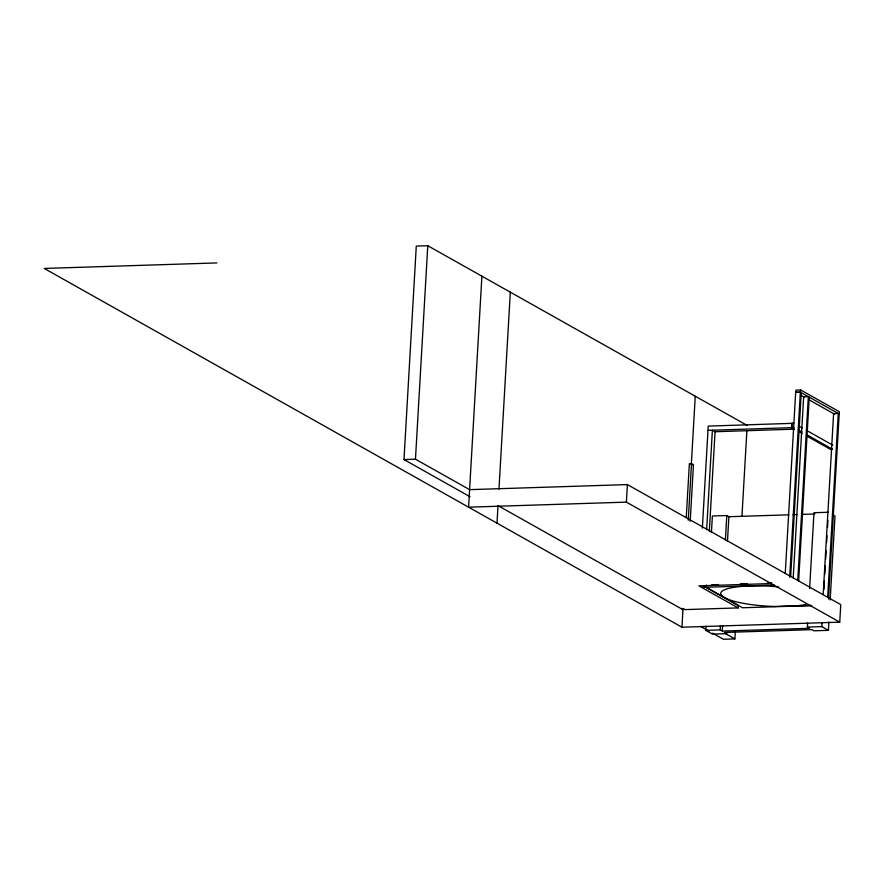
<?xml version="1.0" encoding="UTF-8"?>
<svg xmlns="http://www.w3.org/2000/svg" width="885" height="885" viewBox="0 0 885 885"><rect width="100%" height="100%" fill="white"/><g stroke="black" fill="none" stroke-linecap="round" stroke-linejoin="round"><path stroke-width="1.33" d="M470.023 496.717L403.98 459.558L416.282 246.107L427.776 245.731L747.194 425.442M216.858 262.922L44.25 268.443L681.937 627.211L839.743 622.155L840.75 604.621L627.399 484.593L469.592 489.648L415.463 459.193L427.776 245.731M481.905 276.186L468.585 507.182L626.392 502.127L839.743 622.155M497.005 523.168L498.012 505.634L682.943 609.677M498.963 489.106L510.324 292.172M626.392 502.127L627.399 484.593M686.251 517.537L689.36 463.74L691.517 463.663L693.453 464.758L690.2 521.32M681.937 627.211L682.954 609.588M695.256 396.214L691.296 464.824L693.453 464.758M688.253 520.225L691.517 463.663M702.358 528.068L708.232 426.105L793.9 423.284L791.743 423.362L791.5 427.444L794.442 429.181L715.069 431.725L712.381 430.21L706.65 529.606M706.108 587.242L706.241 584.952M709.339 531.122L715.069 431.725M828.891 622.078L828.415 630.341L814.012 630.806L811.965 629.655L724.738 632.454L726.828 633.627L712.425 634.091L705.788 630.352L706.031 626.226M711.429 532.538L712.381 516.01L726.795 515.546L728.886 516.718L788.889 514.816M807.618 622.94L807.385 627.078L809.576 628.306L722.293 631.071L720.202 629.899L720.434 625.761M725.368 540.348L726.795 515.546M722.293 631.071L722.603 625.562M727.448 541.52L728.886 516.718M712.591 633.184L723.399 639.269L734.882 638.893L735.28 632.012M741.951 516.331L746.874 430.951M681.008 608.581L683.165 608.515L685.101 609.61L738.19 607.906L738.322 605.617L705.378 587.087M792.009 423.428L791.754 427.665L707.989 430.353M785.249 573.292L795.681 392.309L800.361 392.155L839.179 413.992M789.697 577.252L800.361 392.155M800.671 389.964L800.538 392.254L795.858 392.398L795.991 390.119L800.671 389.964L839.312 411.702L828.504 599.09M790.67 576.389L801.257 392.663M793.225 577.783L803.668 396.801L808.348 396.646L797.75 580.383M798.646 580.881L809.244 397.155M809.609 588.503L813.979 512.725L828.382 512.26M823.161 594.62L833.604 413.638L838.283 413.483L827.685 597.22M828.415 630.341L821.789 626.613L822.032 622.487M823.935 589.421L824.411 581.146M824.809 574.265L825.285 565.991M825.683 559.11L826.159 550.835M826.634 542.571L827.033 535.679M827.508 527.416L827.906 520.535M830.163 600.03L835.009 515.988L832.807 514.749M403.98 459.558L415.463 459.193M792.982 514.694L797.075 514.561M802.529 514.384L814.797 513.997M711.684 584.786L718.498 584.565M740.303 583.868L747.117 583.646M767.549 582.994L771.631 582.861M771.543 583.547L698.885 585.87L738.19 607.906M701.573 587.386L774.231 585.062M810.937 605.572L742.581 607.763L703.42 585.726M705.788 630.352L720.202 629.899M807.385 627.078L821.789 626.613M792.385 606.059L811.733 605.484M800.538 395.042L804.056 397.011M808.735 399.644L834.489 414.136M798.602 425.928L802.131 427.92M806.832 430.564L832.708 445.122M798.37 430.022L801.899 432.002M806.6 434.646L832.475 449.204L830.307 449.281L806.799 436.051M798.569 431.415L802.087 433.396M724.262 632.919L734.882 638.893M700.577 626.425L708.985 631.16M721.054 594.875L724.284 597.585L730.512 600.196A47.768 10.012 3.3 0 0 774.563 606.468L797.363 605.738A47.79 10.023 3.3 0 0 806.146 604.367M721.087 594.886A47.768 10.012 3.3 0 1 750.082 585.903L762.073 585.881A47.79 10.023 3.3 0 1 778.601 586.943M793.657 427.378L791.511 427.444L793.657 427.378"/></g></svg>
